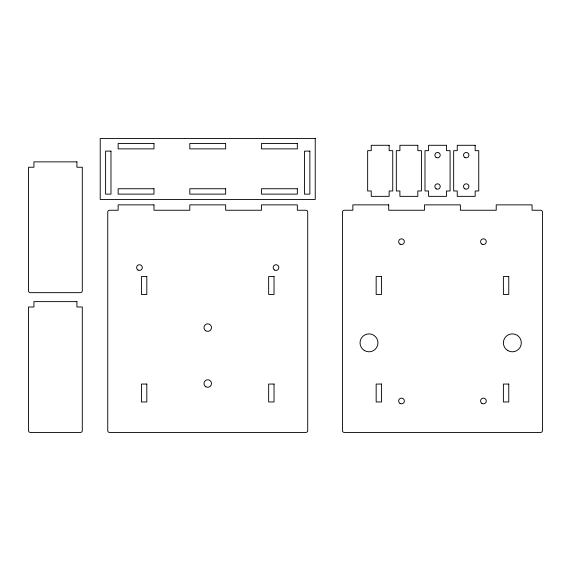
<?xml version="1.0" encoding="UTF-8"?>
<svg xmlns="http://www.w3.org/2000/svg" width="571" height="571" viewBox="0 0 571 571"><rect width="100%" height="100%" fill="white"/><g stroke="black" fill="none" stroke-linecap="round" stroke-linejoin="round"><path stroke-width="0.86" d="M315.242 138.567L100.225 138.567L100.225 199.493L315.242 199.493L315.242 138.567M153.977 143.499L118.14 143.499L118.14 148.874L153.977 148.874L153.977 143.499M225.652 143.499L189.815 143.499L189.815 148.874L225.652 148.874L225.652 143.499M297.327 143.499L261.489 143.499L261.489 148.874L297.327 148.874L297.327 143.499M389.158 145.291L371.243 145.291L371.243 150.665L367.653 150.665L367.653 190.978L371.243 190.978L371.243 196.353L389.158 196.353L389.158 190.978L392.741 190.978L392.741 150.665L389.158 150.665L389.158 145.291M417.829 145.291L399.907 145.291L399.907 150.665L396.324 150.665L396.324 190.978L399.907 190.978L399.907 196.353L417.829 196.353L417.829 190.978L421.412 190.978L421.412 150.665L417.829 150.665L417.829 145.291M446.493 145.291L428.578 145.291L428.578 150.665L424.995 150.665L424.995 190.978L428.578 190.978L428.578 196.353L446.493 196.353L446.493 190.978L450.084 190.978L450.084 150.665L446.493 150.665L446.493 145.291M475.165 145.291L457.25 145.291L457.25 150.665L453.667 150.665L453.667 190.978L457.25 190.978L457.25 196.353L475.165 196.353L475.165 190.978L478.748 190.978L478.748 150.665L475.165 150.665L475.165 145.291M110.974 151.115L105.599 151.115L105.599 194.119L110.974 194.119L110.974 151.115M309.867 151.115L304.493 151.115L304.493 194.119L309.867 194.119L309.867 151.115M76.928 161.864L33.925 161.864L33.925 167.239L28.55 167.239L28.55 290.875A1.792 1.792 0 0 0 30.342 292.666L80.511 292.666A1.792 1.792 0 0 0 82.303 290.875L82.303 167.239L76.928 167.239L76.928 161.864M153.977 188.744L118.14 188.744L118.14 194.119L153.977 194.119L153.977 188.744M225.652 188.744L189.815 188.744L189.815 194.119L225.652 194.119L225.652 188.744M297.327 188.744L261.489 188.744L261.489 194.119L297.327 194.119L297.327 188.744M153.977 204.868L118.14 204.868L118.14 210.242L109.539 210.242A1.792 1.792 0 0 0 107.748 212.034L107.748 430.641A1.792 1.792 0 0 0 109.539 432.433L305.928 432.433A1.792 1.792 0 0 0 307.719 430.641L307.719 212.034A1.792 1.792 0 0 0 305.928 210.242L297.327 210.242L297.327 204.868L261.489 204.868L261.489 210.242L225.652 210.242L225.652 204.868L189.815 204.868L189.815 210.242L153.977 210.242L153.977 204.868M388.708 204.868L352.871 204.868L352.871 210.242L344.27 210.242A1.792 1.792 0 0 0 342.479 212.034L342.479 430.641A1.792 1.792 0 0 0 344.27 432.433L540.658 432.433A1.792 1.792 0 0 0 542.45 430.641L542.45 212.034A1.792 1.792 0 0 0 540.658 210.242L532.058 210.242L532.058 204.868L496.22 204.868L496.22 210.242L460.383 210.242L460.383 204.868L424.546 204.868L424.546 210.242L388.708 210.242L388.708 204.868M146.811 276.542L141.437 276.542L141.437 294.458L146.811 294.458L146.811 276.542M274.03 276.542L268.655 276.542L268.655 294.458L274.03 294.458L274.03 276.542M381.542 276.542L376.168 276.542L376.168 294.458L381.542 294.458L381.542 276.542M508.761 276.542L503.386 276.542L503.386 294.458L508.761 294.458L508.761 276.542M76.928 301.624L33.925 301.624L33.925 307.005L28.55 307.005L28.55 430.641A1.792 1.792 0 0 0 30.342 432.433L80.511 432.433A1.792 1.792 0 0 0 82.303 430.641L82.303 307.005L76.928 307.005L76.928 301.624M146.811 384.055L141.437 384.055L141.437 401.97L146.811 401.97L146.811 384.055M274.03 384.055L268.655 384.055L268.655 401.97L274.03 401.97L274.03 384.055M381.542 384.055L376.168 384.055L376.168 401.97L381.542 401.97L381.542 384.055M508.761 384.055L503.386 384.055L503.386 401.97L508.761 401.97L508.761 384.055M274.394 269.955A2.869 2.869 0 0 0 278.862 267.785A2.869 2.869 0 0 0 274.751 265.001A2.869 2.869 0 0 0 274.394 269.955M138.032 270.062A2.869 2.869 0 0 0 142.329 267.585A2.869 2.869 0 0 0 138.032 265.101A2.869 2.869 0 0 0 138.032 270.062M507.869 350.601A8.958 8.958 0 0 0 521.309 342.836A8.958 8.958 0 0 0 507.869 335.077A8.958 8.958 0 0 0 507.869 350.601M364.519 350.601A8.958 8.958 0 0 0 377.959 342.836A8.958 8.958 0 0 0 364.519 335.077A8.958 8.958 0 0 0 364.519 350.601M464.865 188.83A2.691 2.691 0 0 0 468.898 186.503A2.691 2.691 0 0 0 464.865 184.176A2.691 2.691 0 0 0 464.865 188.83M464.865 157.475A2.691 2.691 0 0 0 468.898 155.141A2.691 2.691 0 0 0 464.865 152.814A2.691 2.691 0 0 0 464.865 157.475M436.194 188.83A2.691 2.691 0 0 0 440.227 186.503A2.691 2.691 0 0 0 436.194 184.176A2.691 2.691 0 0 0 436.194 188.83M436.194 157.475A2.691 2.691 0 0 0 440.227 155.141A2.691 2.691 0 0 0 436.194 152.814A2.691 2.691 0 0 0 436.194 157.475M205.624 330.723A3.761 3.761 0 0 0 211.484 327.875A3.761 3.761 0 0 0 206.088 324.221A3.761 3.761 0 0 0 205.624 330.723M205.853 386.774A3.761 3.761 0 0 0 211.498 383.512A3.761 3.761 0 0 0 205.853 380.257A3.761 3.761 0 0 0 205.853 386.774M400.071 244.174A2.869 2.869 0 0 0 404.368 241.69A2.869 2.869 0 0 0 400.071 239.206A2.869 2.869 0 0 0 400.071 244.174M481.995 244.174A2.869 2.869 0 0 0 486.292 241.69A2.869 2.869 0 0 0 481.995 239.206A2.869 2.869 0 0 0 481.995 244.174M481.995 403.469A2.869 2.869 0 0 0 486.292 400.985A2.869 2.869 0 0 0 481.995 398.501A2.869 2.869 0 0 0 481.995 403.469M400.071 403.469A2.869 2.869 0 0 0 404.368 400.985A2.869 2.869 0 0 0 400.071 398.501A2.869 2.869 0 0 0 400.071 403.469"/></g></svg>
